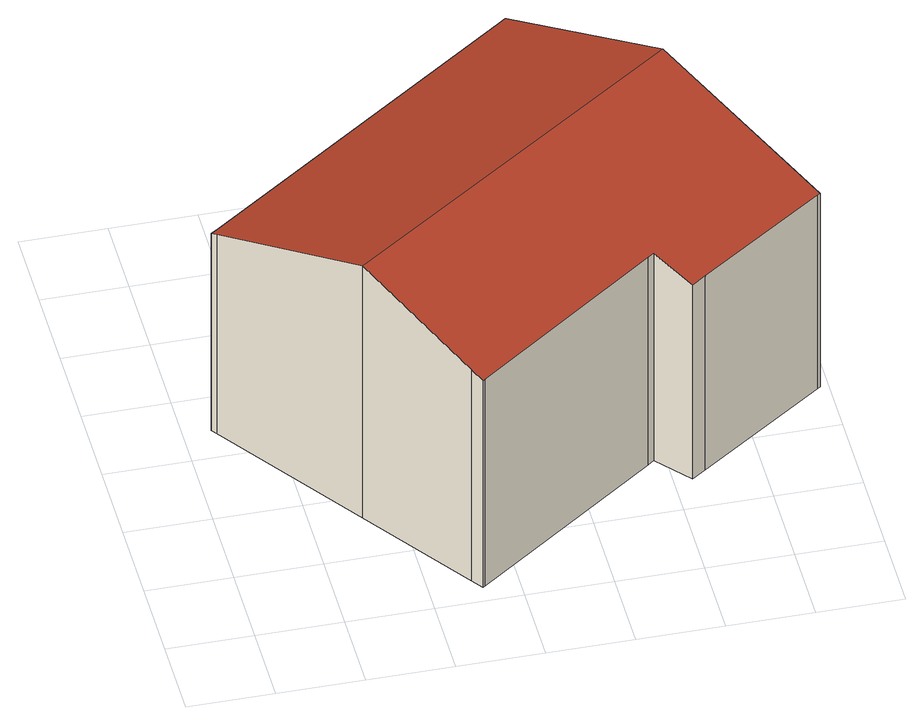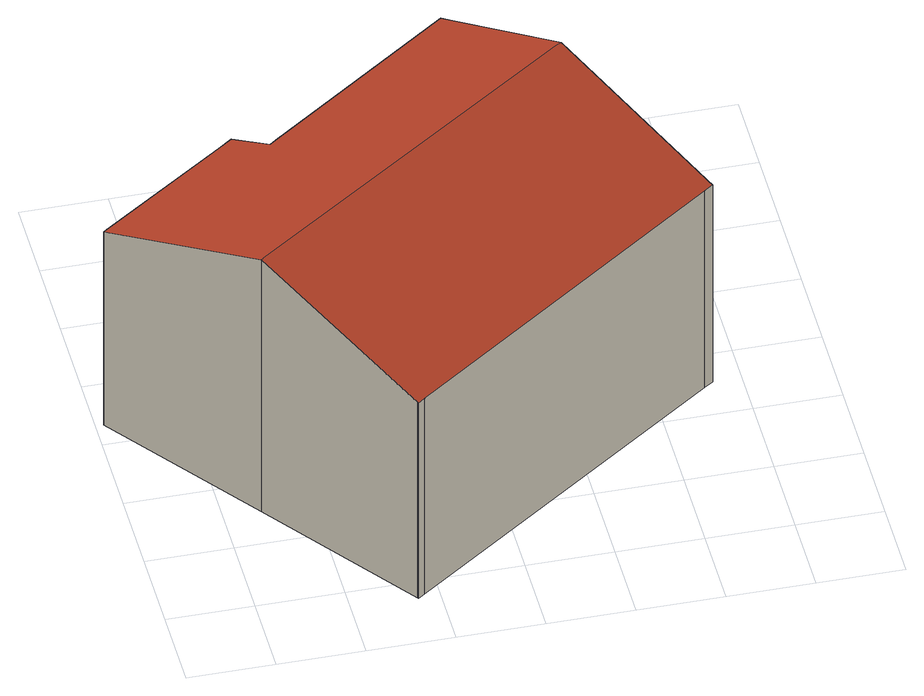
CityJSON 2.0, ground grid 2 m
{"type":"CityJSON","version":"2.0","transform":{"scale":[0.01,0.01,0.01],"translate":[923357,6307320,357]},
"CityObjects":{
"building1":{"type":"Building","attributes":{"ArrDissolve-LoD12.global_elevation_50p":364.35,"ArrDissolve-LoD12.global_elevation_70p":364.66,"ArrDissolve-LoD12.global_elevation_max":365.16,"ArrDissolve-LoD12.global_elevation_min":358.03,"DataCoverageCalc.data_coverage":0.917,"LASInPolygons.ground_elevations":357.97,"OGRLoader.annee":"2021","OGRLoader.geo_dur":"01","OGRLoader.lot":"112","PC2MeshQuality-LoD12.mesh_error_f":0.547,"PC2MeshQuality-LoD13.mesh_error_f":0.547,"PC2MeshQuality-LoD22.mesh_error_f":0.0263,"Validator-LoD12.errors":"[]","Validator-LoD13.errors":"[]","Validator-LoD22.errors":"[]"},"children":["building1-1"]},
"building1-1":{"type":"BuildingPart","parents":["building1"],"geometry":[{"type":"Solid","lod":"2.2","boundaries":[[[[0,1,2,3,4,5,6,7,8,9,10,11,12,13,14,15,16]],[[17,2,1,18]],[[19,0,16,20]],[[18,1,0,19]],[[21,8,7,22]],[[23,9,8,21]],[[24,5,4,25]],[[26,3,2,17]],[[27,11,10,28]],[[29,12,11,27]],[[30,6,5,24]],[[22,7,6,30]],[[28,10,9,23]],[[31,13,12,29]],[[32,15,14,33]],[[33,14,13,31]],[[25,4,3,26]],[[20,16,15,32]],[[20,34,35,23,21,22,30,24,25,26,17,18,19]],[[35,34,20,32,33,31,29,27,28,23]]]],"semantics":{"surfaces":[{"type":"GroundSurface"},{"type":"WallSurface","on_footprint_edge":true},{"type":"RoofSurface"}],"values":[[0,1,1,1,1,1,1,1,1,1,1,1,1,1,1,1,1,1,2,2]]}}]}
},
"vertices":[
[1381,534,97],[1373,528,97],[1076,319,97],[1042,295,97],[974,375,97],[959,364,97],[523,48,97],[518,45,97],[499,72,97],[317,331,97],[73,678,97],[64,691,97],[85,706,97],[832,1242,97],[848,1254,97],[850,1252,97],[1115,893,97],[1076,319,647],[1373,528,646],[1381,534,646],[1115,893,811],[499,72,695],[518,45,683],[317,331,812],[959,364,685],[974,375,685],[1042,295,647],[64,691,655],[73,678,661],[85,706,655],[523,48,683],[832,1242,651],[850,1252,652],[848,1254,651],[1103,884,811],[330,339,812]
]}
